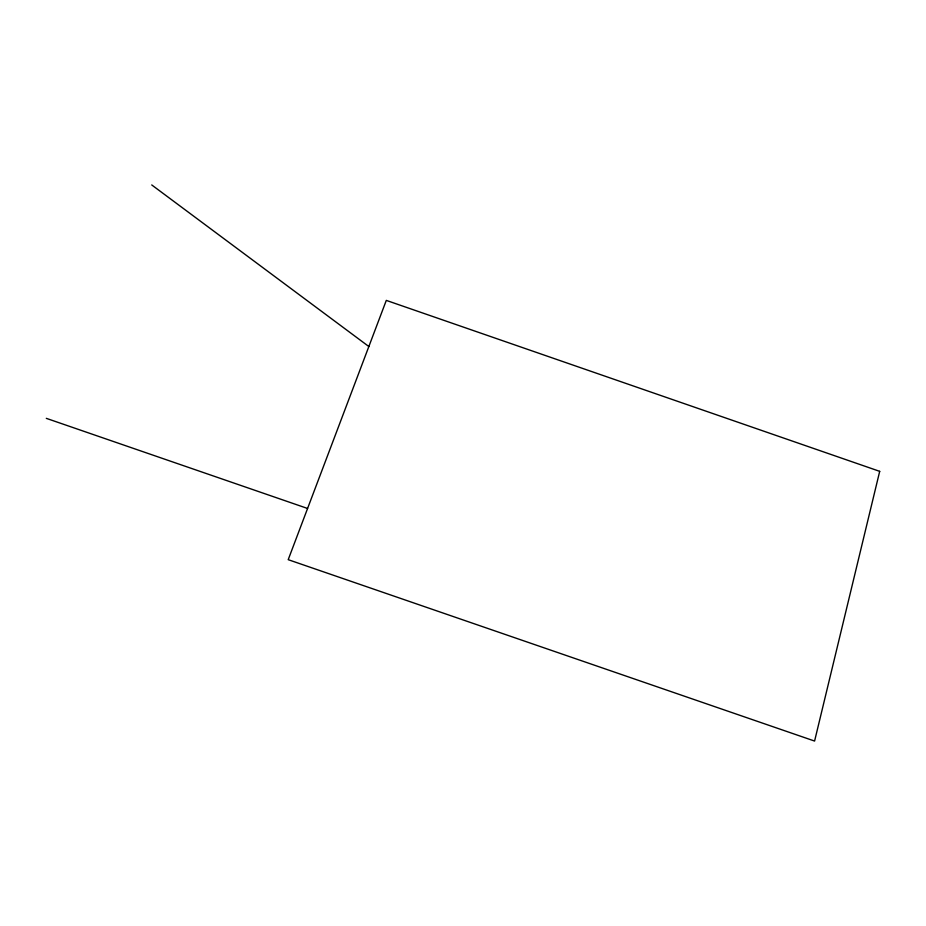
<?xml version="1.0" encoding="UTF-8"?>
<svg xmlns="http://www.w3.org/2000/svg" width="926" height="926" viewBox="0 0 926 926"><rect width="100%" height="100%" fill="white"/><g stroke="black" fill="none" stroke-linecap="round" stroke-linejoin="round"><path stroke-width="1.39" d="M46.3 418.344L307.571 508.467M151.737 184.945L368.849 346.521M879.7 471.346L814.591 741.055L288.206 559.674L386.304 300.394L879.7 471.346"/></g></svg>
